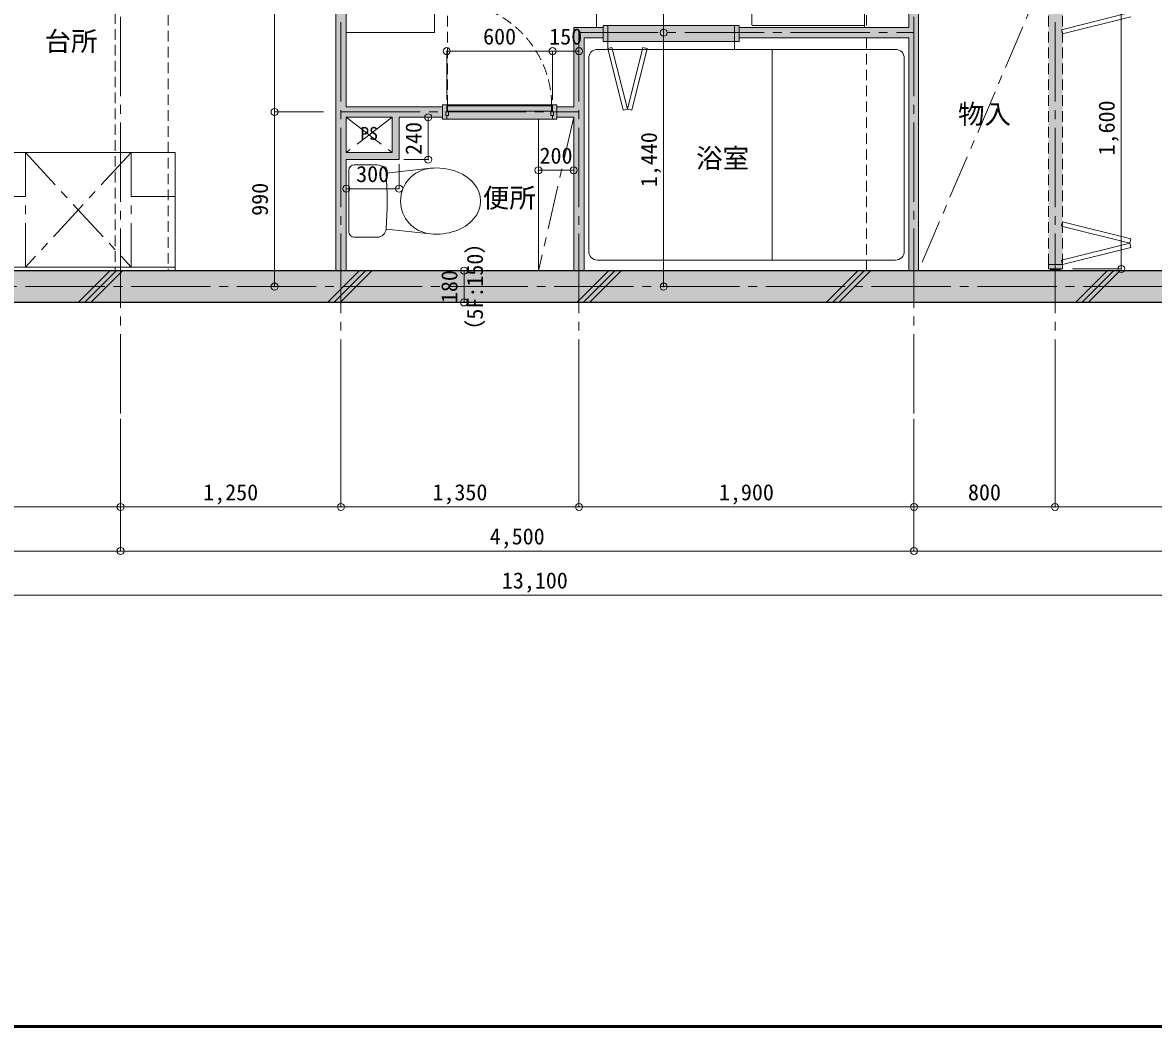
# Model space of a CAD drawing. Units: millimetres at full size, sheet at 1:50. Extents: x -9674 to 9699, y -6794 to 6791.
# Drawn here: x -3033 to 3380, y -6794 to -1095 of the extents above; entities that cross this region are included whole.
import ezdxf
from ezdxf.enums import TextEntityAlignment as Align

# ---------------------------------------------------------------- set-up
doc = ezdxf.new("R2010")
doc.units = ezdxf.units.MM
doc.header["$LTSCALE"] = 50
doc.header["$PDMODE"] = 32
doc.header["$PDSIZE"] = 40
for name, pattern in [('CHAIN1', [8, 5, -1, 1, -1]), ('CHAIN2', [12, 9, -1, 1, -1]), ('DASHED1', [1.8, 1.2, -0.6])]:
    doc.linetypes.add(name, pattern=pattern)
for name, color, linetype, lineweight in [('0-0_図面枠', 7, 'Continuous', 9), ('1-0_芯', 7, 'CHAIN2', 9), ('1-1_躯体', 2, 'Continuous', 25), ('1-2_間仕切', 3, 'Continuous', 18), ('1-3_建具', 3, 'Continuous', 18), ('1-4_仕上げ', 4, 'Continuous', 9), ('1-5_設備', 7, 'Continuous', 9), ('1-7_その他', 7, 'DASHED1', 9), ('1-8_ハッチ', 4, 'Continuous', 9), ('1-A_文字', 7, 'Continuous', 9), ('1-B_寸法', 7, 'Continuous', 9), ('1-C_梁', 7, 'DASHED1', 9), ('1-D_記号', 7, 'CHAIN1', 9)]:
    doc.layers.add(name, color=color, linetype=linetype, lineweight=lineweight)
doc.layers.add('4-0', color=1, linetype='Continuous')
doc.layers.add('4-2', color=4, linetype='Continuous')
doc.styles.add('ＭＳ ゴシック', font='')
doc.styles.get('ＭＳ ゴシック').set_extended_font_data('MS Gothic')

msp = doc.modelspace()

# ---------------------------------------------------------------- linework, layer by layer
at = {"layer": '0-0_図面枠'}
for p, q in [((-9673.92, -6793.93), (9698.92, -6793.93)), ((-9672.16, -6792.16), (9697.16, -6792.16)), ((-9670.4, -6790.4), (9695.4, -6790.4)), ((9693.64, -6788.64), (-9668.64, -6788.64)), ((-9666.87, -6786.88), (9691.87, -6786.88)), ((-9665.11, -6785.11), (9690.11, -6785.11)), ((-9663.35, -6783.35), (9688.35, -6783.35))]:
    msp.add_line(p, q, dxfattribs=at)
at = {"layer": '1-0_芯'}
for p, q in [((-2477.5, 4337.68), (-2477.5, -3342.32)), ((2022.5, 4337.68), (2022.5, -3342.32)), ((-1227.5, -3342.32), (-1227.5, -122.32)), ((2822.5, -3342.32), (2822.5, -122.32)), ((122.5, -1152.32), (2022.5, -1152.32)), ((122.5, -3342.32), (122.5, -1152.32)), ((-1227.5, -1602.32), (122.5, -1602.32)), ((-8417.5, -2592.32), (8192.5, -2592.32))]:
    msp.add_line(p, q, dxfattribs=at)
at = {"layer": '1-1_躯体'}
for p, q in [((6032.5, -2502.32), (-6617.5, -2502.32)), ((6032.5, -2682.32), (-6617.5, -2682.32))]:
    msp.add_line(p, q, dxfattribs=at)
at = {"layer": '1-2_間仕切'}
for p, q in [((-1257.5, -2502.32), (-1257.5, -152.32)), ((-1197.5, -1572.32), (-1197.5, -152.32)), ((1992.5, -152.32), (1992.5, -1122.32)), ((2048.5, -752.32), (2048.5, -2502.32)), ((92.5, -1572.32), (92.5, -1122.32)), ((92.5, -1122.32), (260.5, -1122.32)), ((1030.5, -1122.32), (1992.5, -1122.32)), ((152.5, -2502.32), (152.5, -1182.32)), ((152.5, -1182.32), (260.5, -1182.32)), ((1030.5, -1182.32), (1992.5, -1182.32)), ((1992.5, -1182.32), (1992.5, -2502.32)), ((-1197.5, -1572.32), (-652.5, -1572.32)), ((-2.5, -1572.32), (92.5, -1572.32)), ((-1197.5, -1832.32), (-1197.5, -1632.32)), ((-1197.5, -1632.32), (-937.5, -1632.32)), ((-937.5, -1832.32), (-937.5, -1632.32)), ((-897.5, -1872.32), (-897.5, -1632.32)), ((-897.5, -1632.32), (-652.5, -1632.32)), ((-2.5, -1632.32), (92.5, -1632.32)), ((92.5, -2502.32), (92.5, -1632.32)), ((-937.5, -1832.32), (-1197.5, -1832.32)), ((-897.5, -1872.32), (-1197.5, -1872.32)), ((-1197.5, -2502.32), (-1197.5, -1872.32)), ((2796.5, -2502.32), (2796.5, -2492.32)), ((2852.5, -2492.32), (2852.5, -2502.32))]:
    msp.add_line(p, q, dxfattribs=at)
at = {"layer": '1-2_間仕切', "color": 7, "lineweight": 9}
msp.add_line((-27.5, -1562.32), (-627.5, -1562.32), dxfattribs=at)
at = {"layer": '1-3_建具', "color": 7, "linetype": 'DASHED1', "lineweight": 9}
for p, q in [((2785, -2467.32), (2785, -917.32)), ((2865, -2467.32), (2865, -917.32)), ((-622.5, -1567.32), (-622.5, -977.32))]:
    msp.add_line(p, q, dxfattribs=at)
at = {"layer": '1-3_建具', "color": 7, "lineweight": 9}
for p, q in [((2858.94, -1135.6), (3246.99, -1038.58)), ((3253.06, -1062.84), (2865, -1159.85)), ((260.5, -1202.32), (260.5, -1112.32)), ((285.5, -1112.32), (260.5, -1112.32)), ((285.5, -1112.32), (285.5, -1202.32)), ((1005.5, -1112.32), (285.5, -1112.32)), ((1005.5, -1202.32), (1005.5, -1112.32)), ((1030.5, -1112.32), (1005.5, -1112.32)), ((1030.5, -1112.32), (1030.5, -1202.32)), ((2858.94, -1135.6), (2865, -1159.85)), ((285.5, -1202.32), (260.5, -1202.32)), ((1005.5, -1202.32), (285.5, -1202.32)), ((1030.5, -1202.32), (1005.5, -1202.32)), ((309.75, -1236.25), (285.5, -1242.32)), ((397.07, -1585.5), (309.75, -1236.25)), ((397.07, -1585.5), (484.38, -1236.25)), ((484.38, -1236.25), (508.63, -1242.32)), ((397.07, -1585.5), (372.81, -1591.57)), ((397.07, -1585.5), (421.32, -1591.57)), ((-627.5, -1642.32), (-27.5, -1642.32)), ((2858.94, -2249.03), (2865, -2224.78)), ((3253.06, -2321.79), (2865, -2224.78)), ((2858.94, -2249.03), (3246.99, -2346.05)), ((3246.99, -2346.05), (3253.06, -2321.79)), ((2865, -2492.32), (2785, -2492.32)), ((2858.94, -2443.06), (2865, -2467.32)), ((2865, -2467.32), (2865, -2492.32))]:
    msp.add_line(p, q, dxfattribs=at)
at = {"layer": '1-3_建具'}
for p, q in [((-652.5, -1562.32), (-652.5, -1642.32)), ((-627.5, -1562.32), (-652.5, -1562.32)), ((-632.5, -1602.32), (-632.5, -1622.32)), ((-617.5, -1602.32), (-632.5, -1602.32)), ((-627.5, -1602.32), (-627.5, -1562.32)), ((-622.5, -1597.32), (-622.5, -1567.32)), ((-622.5, -1567.32), (-32.5, -1567.32)), ((-32.5, -1597.32), (-622.5, -1597.32)), ((-617.5, -1622.32), (-617.5, -1602.32)), ((-37.5, -1602.32), (-37.5, -1622.32)), ((-32.5, -1567.32), (-32.5, -1597.32)), ((-2.5, -1562.32), (-27.5, -1562.32)), ((-27.5, -1602.32), (-27.5, -1562.32)), ((-2.5, -1562.32), (-2.5, -1642.32)), ((-627.5, -1642.32), (-652.5, -1642.32)), ((-632.5, -1622.32), (-617.5, -1622.32)), ((-627.5, -1642.32), (-627.5, -1622.32)), ((-37.5, -1622.32), (-22.5, -1622.32)), ((-27.5, -1642.32), (-27.5, -1622.32)), ((-2.5, -1642.32), (-27.5, -1642.32))]:
    msp.add_line(p, q, dxfattribs=at)
msp.add_lwpolyline([(-22.5, -1622.32), (-22.5, -1602.32), (-37.5, -1602.32)], dxfattribs=at)
at = {"layer": '1-3_建具', "color": 7, "lineweight": 9}
for points in [[(2858.94, -2443.06), (3246.99, -2346.05), (3253.06, -2370.3), (2865, -2467.32)], [(2865, -2467.32), (2785, -2467.32), (2785, -2492.32)]]:
    msp.add_lwpolyline(points, dxfattribs=at)
at = {"layer": '1-3_建具', "color": 7, "linetype": 'DASHED1', "lineweight": 9}
msp.add_arc((-622.5, -1567.32), 590, 0, 90, dxfattribs=at)
at = {"layer": '1-4_仕上げ'}
msp.add_line((-107.5, -2502.32), (-107.5, -1642.32), dxfattribs=at)
at = {"layer": '1-5_設備'}
for p, q in [((1742.5, -152.32), (1742.5, -1122.32)), ((1102.5, -1107.32), (1102.5, -317.32)), ((1742.5, -1112.32), (1107.5, -1112.32)), ((285.5, -1202.32), (285.5, -1247.32)), ((1005.5, -1202.32), (1005.5, -1247.32)), ((227.5, -1247.32), (1917.5, -1247.32)), ((285.5, -1242.32), (372.81, -1591.57)), ((508.63, -1242.32), (421.32, -1591.57)), ((1217.5, -1247.32), (1217.5, -2442.32)), ((177.5, -1297.32), (177.5, -2392.32)), ((1967.5, -2392.32), (1967.5, -1297.32)), ((-2167.5, -1832.32), (-3257.5, -1832.32)), ((-2167.5, -2502.32), (-2167.5, -1832.32)), ((-1152.5, -1902.32), (-1021.25, -1902.32)), ((-971.41, -1948.32), (-720.35, -1921.67)), ((-1182.5, -1932.32), (-1182.5, -2282.32)), ((-971.41, -2266.31), (-720.35, -2292.96)), ((-1152.5, -2312.32), (-1021.25, -2312.32)), ((-2167.5, -2482.32), (-3917.5, -2482.32)), ((1917.5, -2442.32), (227.5, -2442.32))]:
    msp.add_line(p, q, dxfattribs=at)
at = {"layer": '1-5_設備', "linetype": 'CHAIN1'}
for p, q in [((-3017.5, -2482.32), (-3017.5, -1832.32)), ((-3017.5, -1832.32), (-2417.5, -2482.32)), ((-2417.5, -1832.32), (-3017.5, -2482.32)), ((-2417.5, -2482.32), (-2417.5, -1832.32)), ((-3017.5, -2082.32), (-3507.5, -2082.32)), ((-2167.5, -2082.32), (-2417.5, -2082.32))]:
    msp.add_line(p, q, dxfattribs=at)
at = {"layer": '1-5_設備'}
msp.add_lwpolyline([(-1197.5, -1152.32), (-697.5, -1152.32), (-697.5, -152.32)], dxfattribs=at)
for centre, radius, start, end in [((1107.5, -1107.32), 5, 180, 270), ((227.5, -1297.32), 50, 90, 180), ((1917.5, -1297.32), 50, 0, 90), ((-1152.5, -1932.32), 30, 90, 180), ((-1021.25, -1952.32), 50, 4.58409, 90), ((-703.23, -2107.32), 186.44, 95.26901, 264.731), ((-2954.44, -2107.32), 1989.39, 355.41592, 4.58409), ((-1152.5, -2282.32), 30, 180, 270), ((-1021.25, -2262.32), 50, 270, 355.41592), ((227.5, -2392.32), 50, 180, 270), ((1917.5, -2392.32), 50, 270, 0)]:
    msp.add_arc(centre, radius, start, end, dxfattribs=at)
msp.add_ellipse((-685.31, -2107.32), major_axis=(250, 0), ratio=0.75, start_param=4.5717765, end_param=7.9945944, dxfattribs=at)
at = {"layer": '1-7_その他', "color": 4, "linetype": 'CHAIN1'}
for p, q in [((2796.5, -752.32), (2048.5, -2502.32)), ((-1197.5, -1632.32), (-937.5, -1832.32)), ((-937.5, -1632.32), (-1197.5, -1832.32)), ((92.5, -1632.32), (-107.5, -2502.32))]:
    msp.add_line(p, q, dxfattribs=at)
at = {"layer": '1-8_ハッチ'}
for p, q in [((-2717.67, -2682.32), (-2537.67, -2502.32)), ((-2682.32, -2682.32), (-2502.32, -2502.32)), ((-2646.96, -2682.32), (-2466.96, -2502.32)), ((-1303.46, -2682.32), (-1123.46, -2502.32)), ((-1268.1, -2682.32), (-1088.1, -2502.32)), ((-1232.75, -2682.32), (-1052.75, -2502.32)), ((110.76, -2682.32), (290.76, -2502.32)), ((146.11, -2682.32), (326.11, -2502.32)), ((181.47, -2682.32), (361.47, -2502.32)), ((1524.97, -2682.32), (1704.97, -2502.32)), ((1560.33, -2682.32), (1740.33, -2502.32)), ((1595.68, -2682.32), (1775.68, -2502.32)), ((2939.18, -2682.32), (3119.18, -2502.32)), ((2974.54, -2682.32), (3154.54, -2502.32)), ((3009.89, -2682.32), (3189.89, -2502.32))]:
    msp.add_line(p, q, dxfattribs=at)
at = {"layer": '1-B_寸法'}
for p, q in [((-1604.24, -1602.32), (-1604.24, -122.32)), ((602.46, -1152.32), (602.46, -122.32)), ((3198.46, -892.32), (3198.46, -2492.32)), ((602.46, -2592.32), (602.46, -1152.32)), ((-627.5, -1534.16), (-627.5, -1257.32)), ((-627.5, -1257.32), (-27.5, -1257.32)), ((-27.5, -1534.16), (-27.5, -1257.32)), ((-27.5, -1257.32), (122.5, -1257.32)), ((-1326.75, -1602.32), (-1604.24, -1602.32)), ((-1604.24, -2592.32), (-1604.24, -1602.32)), ((-732.56, -1872.32), (-732.56, -1632.32)), ((-871.57, -1872.32), (-732.56, -1872.32)), ((-107.5, -1933.15), (92.5, -1933.15)), ((2921.61, -2492.32), (3198.46, -2492.32)), ((-529.6, -2682.32), (-529.6, -2502.32)), ((-2477.5, -3342.32), (-2477.5, -4092.32)), ((-1227.5, -3342.32), (-1227.5, -3842.32)), ((122.5, -3342.32), (122.5, -3842.32)), ((2022.5, -3342.32), (2022.5, -4092.32)), ((2822.5, -3342.32), (2822.5, -3842.32)), ((-3917.5, -3842.32), (-2477.5, -3842.32)), ((-2477.5, -3842.32), (-1227.5, -3842.32)), ((-1227.5, -3842.32), (122.5, -3842.32)), ((122.5, -3842.32), (2022.5, -3842.32)), ((2022.5, -3842.32), (2822.5, -3842.32)), ((2822.5, -3842.32), (6422.5, -3842.32)), ((-6677.5, -4092.32), (-2477.5, -4092.32)), ((-2477.5, -4092.32), (2022.5, -4092.32)), ((2022.5, -4092.32), (6422.5, -4092.32)), ((-6677.5, -4342.32), (6422.5, -4342.32))]:
    msp.add_line(p, q, dxfattribs=at)
msp.add_lwpolyline([(-897.5, -1898.25), (-897.5, -2037.26), (-1197.5, -2037.26)], dxfattribs=at)
at = {"layer": '1-B_寸法', "color": 3}
for p in [(602.46, -1152.32), (-627.5, -1257.32), (-27.5, -1257.32), (122.5, -1257.32), (-1604.24, -1602.32), (-732.56, -1632.32), (-732.56, -1872.32), (-107.5, -1933.15), (92.5, -1933.15), (-1197.5, -2037.26), (-897.5, -2037.26), (-529.6, -2502.32), (3198.46, -2492.32), (-1604.24, -2592.32), (602.46, -2592.32), (-529.6, -2682.32), (-2477.5, -3842.32), (-1227.5, -3842.32), (122.5, -3842.32), (2022.5, -3842.32), (2822.5, -3842.32), (-2477.5, -4092.32), (2022.5, -4092.32)]:
    msp.add_point(p, dxfattribs=at)
at = {"layer": '1-C_梁'}
for p, q in [((-2507.5, 757.68), (-2507.5, -2502.32)), ((-2207.5, -152.32), (-2207.5, -2502.32)), ((1752.5, -152.32), (1752.5, -1122.32)), ((1752.5, -1182.32), (1752.5, -2502.32))]:
    msp.add_line(p, q, dxfattribs=at)
at = {"layer": '1-D_記号'}
msp.add_line((222.5, -1122.32), (222.5, -152.32), dxfattribs=at)
at = {"layer": '4-0'}
msp.add_solid([(6032.5, -2502.32), (6032.5, -2682.32), (-6617.5, -2502.32), (-6617.5, -2682.32)], dxfattribs=at)
at = {"layer": '4-2'}
for points in [[(-1257.5, -2502.32), (-1197.5, -2502.32), (-1257.5, -152.32), (-1197.5, -152.32)], [(1992.5, -152.32), (1992.5, -2502.32), (2048.5, -752.32)], [(1992.5, -2502.32), (2048.5, -2502.32), (2048.5, -752.32)], [(2852.5, -2492.32), (2865, -892.32), (2785, -892.32)], [(2852.5, -2492.32), (2785, -892.32), (2785, -2492.32)], [(2852.5, -2492.32), (2865, -2492.32), (2865, -892.32)], [(260.5, -1182.32), (260.5, -1122.32), (152.5, -1182.32), (92.5, -1122.32)], [(92.5, -1122.32), (152.5, -1182.32), (92.5, -2502.32), (152.5, -2502.32)], [(260.5, -1112.32), (260.5, -1202.32), (1030.5, -1112.32), (1030.5, -1202.32)], [(1030.5, -1122.32), (1030.5, -1182.32), (1992.5, -1122.32), (1992.5, -1182.32)], [(-652.5, -1632.32), (-652.5, -1572.32), (-1197.5, -1572.32)], [(-652.5, -1632.32), (-1197.5, -1572.32), (-1197.5, -1632.32)], [(-652.5, -1642.32), (-2.5, -1642.32), (-652.5, -1562.32), (-2.5, -1562.32)], [(-2.5, -1572.32), (92.5, -1572.32), (-2.5, -1632.32), (92.5, -1632.32)], [(-897.5, -1632.32), (-937.5, -1632.32), (-937.5, -1832.32)], [(-937.5, -1832.32), (-897.5, -1872.32), (-897.5, -1632.32)], [(-1197.5, -1832.32), (-1197.5, -1872.32), (-897.5, -1872.32)], [(-937.5, -1832.32), (-1197.5, -1832.32), (-897.5, -1872.32)], [(2796.5, -2502.32), (2852.5, -2502.32), (2852.5, -2492.32)], [(2852.5, -2492.32), (2796.5, -2492.32), (2796.5, -2502.32)]]:
    msp.add_solid(points, dxfattribs=at)

# ---------------------------------------------------------------- texts
at = {"layer": '1-A_文字', "style": 'ＭＳ ゴシック'}
for s, height, p in [('台所', 110, (-2908.76, -1288.85)), ('物入', 110, (2272.5, -1702.32)), ('PS', 73.31, (-1117.5, -1782.32)), ('浴室', 110, (787.1, -1952.71)), ('便所', 110, (-422.86, -2177.49))]:
    msp.add_text(s, height=height, dxfattribs=at).set_placement(p, align=Align.BOTTOM_LEFT)
at = {"layer": '1-B_寸法', "style": 'ＭＳ ゴシック'}
for s, p in [('600', (-421.25, -1247.32)), ('150', (-46.25, -1247.32)), ('200', (-101.25, -1923.15)), ('300', (-1141.25, -2027.26)), ('1,250', (-2008.75, -3832.32)), ('1,350', (-708.75, -3832.32)), ('1,900', (916.25, -3832.32)), ('800', (2328.75, -3832.32)), ('4,500', (-383.75, -4082.32)), ('13,100', (-315, -4332.32))]:
    msp.add_text(s, height=91.64, dxfattribs=at).set_placement(p, align=Align.BOTTOM_LEFT)
for s, p in [('1,600', (3188.46, -1848.57)), ('240', (-742.56, -1846.07)), ('1,440', (592.46, -2028.57)), ('990', (-1614.24, -2191.07)), ('（5F:150）', (-394.6, -2904.82)), ('180', (-539.6, -2686.07))]:
    msp.add_text(s, height=91.64, rotation=90, dxfattribs=at).set_placement(p, align=Align.BOTTOM_LEFT)

doc.saveas('drawing.dxf')
